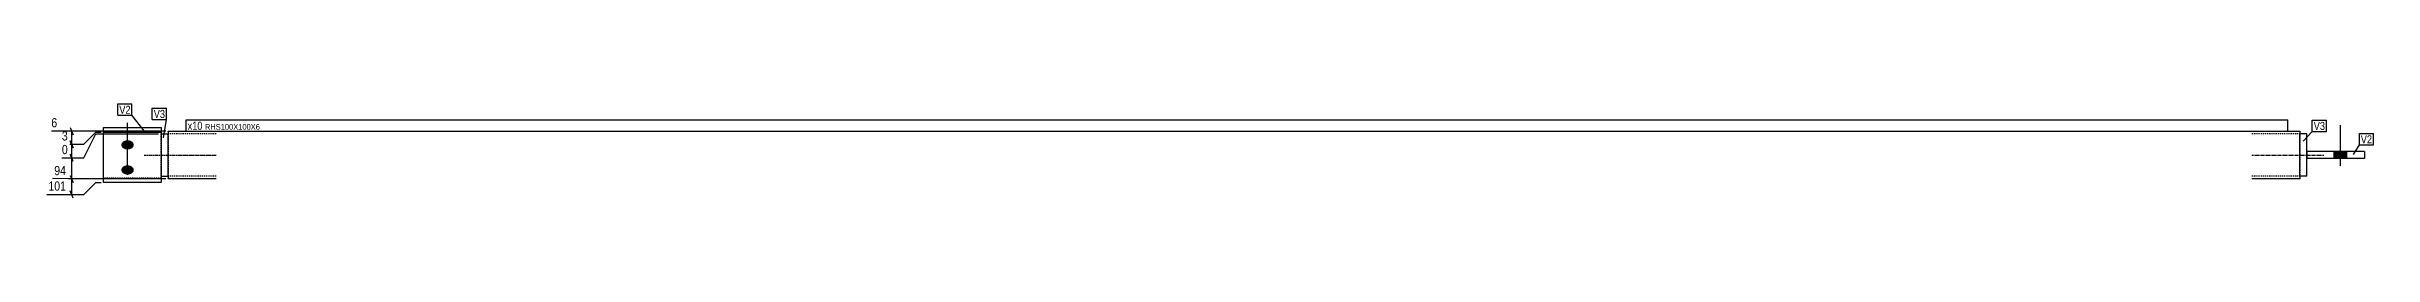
# Model space of a CAD drawing. Header units: millimetres. Extents: x 12 to 21119, y 5 to 432.
# Drawn here: x 12 to 4870, y 12 to 209 of the extents above; entities that cross this region are included whole.
import ezdxf

# ---------------------------------------------------------------- set-up
doc = ezdxf.new("R2010")
doc.units = ezdxf.units.MM
doc.linetypes.add('DXK_LINE_DOT2', pattern=[3.9198, 1.9599, -1.9599])
doc.linetypes.add('DXK_LINE_DOT3', pattern=[5.9187, 2.979, -0.9799, 0.9799, -0.9799])
for name, color, linetype in [('MÅLSÆTNING', 7, 'Continuous'), ('STÅL', 7, 'Continuous'), ('TEKST', 7, 'Continuous')]:
    doc.layers.add(name, color=color, linetype=linetype)
doc.styles.add('Arial Narrow', font='ARIALN.TTF', dxfattribs={"height": 0.2})

msp = doc.modelspace()

# ---------------------------------------------------------------- hatches: boundary and pattern name
at = {"layer": 'STÅL', "linetype": 'Continuous'}
for points in [[(180.7, 132.9), (183.4, 132.7), (186, 132), (188.4, 131), (190.4, 129.7), (192, 128), (193.1, 126.1), (193.7, 124.2), (193.7, 122.1), (193.1, 120.1), (192, 118.3), (190.4, 116.6), (188.4, 115.3), (186, 114.2), (183.4, 113.6), (180.7, 113.4), (178, 113.6), (175.5, 114.2), (173.1, 115.3), (171.1, 116.6), (169.5, 118.3), (168.4, 120.1), (167.8, 122.1), (167.8, 124.2), (168.4, 126.1), (169.5, 128), (171.1, 129.7), (173.1, 131), (175.5, 132), (178, 132.7)], [(4813.7, 109.4), (4787.7, 109.4), (4787.7, 94.4), (4813.7, 94.4)], [(4813.7, 109.4), (4787.7, 109.4), (4787.7, 94.4), (4813.7, 94.4)], [(180.7, 80.4), (183.4, 80.2), (186, 79.6), (188.4, 78.6), (190.4, 77.2), (192, 75.6), (193.1, 73.7), (193.7, 71.7), (193.7, 69.7), (193.1, 67.7), (192, 65.8), (190.4, 64.2), (188.4, 62.8), (186, 61.8), (183.4, 61.2), (180.7, 61), (178, 61.2), (175.5, 61.8), (173.1, 62.8), (171.1, 64.2), (169.5, 65.8), (168.4, 67.7), (167.8, 69.7), (167.8, 71.7), (168.4, 73.7), (169.5, 75.6), (171.1, 77.2), (173.1, 78.6), (175.5, 79.6), (178, 80.2)]]:
    msp.add_hatch(color=96, dxfattribs=at).paths.add_polyline_path(points)

# ---------------------------------------------------------------- linework, layer by layer
at = {"layer": 'MÅLSÆTNING', "color": 7, "linetype": 'Continuous'}
for p, q in [((89.3, 124.4), (114.3, 149.4)), ((89.3, 124.4), (114.3, 149.4)), ((89.3, 95.9), (114.3, 145.9)), ((89.3, 95.9), (114.3, 145.9)), ((114.3, 149.4), (125.7, 149.4)), ((114.3, 149.4), (125.7, 149.4)), ((114.3, 145.9), (245.7, 145.9)), ((114.3, 145.9), (245.7, 145.9)), ((43.7, 124.4), (89.3, 124.4)), ((61.3, 131.9), (67.3, 116.9)), ((67.3, 88.4), (61.3, 103.4)), ((67.3, 88.4), (61.3, 103.4)), ((64.3, 95.9), (64.3, 124.4)), ((260.7, 51.9), (24.2, 51.9)), ((260.7, 51.9), (24.2, 51.9)), ((43.7, 95.9), (89.3, 95.9)), ((43.7, 95.9), (89.3, 95.9)), ((61.3, 59.4), (67.3, 44.4)), ((61.3, 59.4), (67.3, 44.4)), ((64.3, 51.9), (64.3, 95.9)), ((64.3, 19.5), (64.3, 51.9)), ((12, 19.5), (89.3, 19.5)), ((67.3, 12), (61.3, 27)), ((89.3, 19.5), (114.3, 44.5)), ((114.3, 44.5), (125.7, 44.5))]:
    msp.add_line(p, q, dxfattribs=at)
at = {"layer": 'STÅL', "color": 2, "linetype": 'Continuous'}
for p, q in [((130.7, 44.5), (130.7, 159.3)), ((130.7, 159.3), (250.7, 159.3)), ((130.7, 149.4), (250.7, 149.4)), ((250.7, 159.3), (250.7, 145.9)), ((250.7, 145.9), (250.7, 57.9)), ((250.7, 145.9), (265.7, 145.9)), ((265.7, 151.9), (365.7, 151.9)), ((265.7, 151.9), (265.7, 145.9)), ((265.7, 57.9), (265.7, 145.9)), ((4615.7, 151.9), (4715.7, 151.9)), ((4715.7, 151.9), (4715.7, 151)), ((4715.7, 151), (4715.7, 145.9)), ((4730.7, 145.9), (4715.7, 145.9)), ((4715.7, 57.9), (4715.7, 145.9)), ((4730.7, 57.9), (4730.7, 145.9)), ((4850.7, 109.4), (4730.7, 109.4)), ((4730.7, 109.4), (4730.7, 94.4)), ((4850.7, 109.4), (4850.7, 94.4)), ((250.7, 57.9), (250.7, 44.5)), ((250.7, 57.9), (265.7, 57.9)), ((265.7, 57.9), (265.7, 52.8)), ((265.7, 51.9), (265.7, 52.8)), ((365.7, 51.9), (265.7, 51.9)), ((4715.7, 51.9), (4615.7, 51.9)), ((4730.7, 57.9), (4715.7, 57.9)), ((4715.7, 57.9), (4715.7, 51.9)), ((4850.7, 94.4), (4730.7, 94.4)), ((250.7, 44.5), (130.7, 44.5))]:
    msp.add_line(p, q, dxfattribs=at)
at = {"layer": 'STÅL', "color": 96, "linetype": 'Continuous'}
for p, q in [((180.7, 112.8), (180.7, 169.2)), ((4800.7, 79.4), (4800.7, 164.4)), ((4800.7, 79.4), (4800.7, 164.4)), ((180.7, 60.4), (180.7, 116.7)), ((4787.7, 94.4), (4787.7, 109.4)), ((4787.7, 94.4), (4787.7, 109.4)), ((4813.7, 94.4), (4813.7, 109.4)), ((4813.7, 94.4), (4813.7, 109.4))]:
    msp.add_line(p, q, dxfattribs=at)
at = {"layer": 'STÅL', "color": 7, "linetype": 'DXK_LINE_DOT2'}
for p, q in [((250.7, 57.9), (250.7, 145.9)), ((265.7, 151), (265.7, 151.9)), ((365.7, 145.9), (265.7, 145.9)), ((265.7, 145.9), (265.7, 57.9)), ((4715.7, 145.9), (4615.7, 145.9)), ((4715.7, 148.4), (4715.7, 57.9)), ((130.7, 54.4), (250.7, 54.4)), ((365.7, 57.9), (265.7, 57.9)), ((4715.7, 57.9), (4615.7, 57.9))]:
    msp.add_line(p, q, dxfattribs=at)
at = {"layer": 'STÅL', "color": 7, "linetype": 'DXK_LINE_DOT3'}
for p, q in [((215.7, 101.9), (365.7, 101.9)), ((4615.7, 101.9), (4765.7, 101.9))]:
    msp.add_line(p, q, dxfattribs=at)

# ---------------------------------------------------------------- next in the draw order: wipeouts: each hides what was drawn before it
at = {"color": 0, "linetype": 'Continuous'}
msp.add_wipeout([(59.8, 128.4), (59.8, 156.4), (39.7, 156.4), (39.7, 128.4)], dxfattribs=at).dxf.layer = 'MÅLSÆTNING'
at = {"color": 0}
for points in [[(187, 188.2), (187, 205.7), (163.6, 205.7), (163.6, 188.2)], [(337.1, 154.8), (337.1, 172.3), (306.2, 172.3), (306.2, 154.8)], [(4768.3, 154.4), (4768.3, 171.9), (4744.9, 171.9), (4744.9, 154.4)], [(4866.6, 126.4), (4866.6, 143.9), (4843.1, 143.9), (4843.1, 126.4)]]:
    msp.add_wipeout(points, dxfattribs=at).dxf.layer = 'TEKST'

# ---------------------------------------------------------------- next in the draw order: linework, layer by layer
at = {"layer": 'MÅLSÆTNING', "color": 7, "linetype": 'Continuous'}
for p, q in [((260.7, 151.9), (21.7, 151.9)), ((61.3, 159.4), (67.3, 144.4)), ((64.3, 124.4), (64.3, 151.9)), ((43.7, 124.4), (89.3, 124.4)), ((67.3, 116.9), (61.3, 131.9))]:
    msp.add_line(p, q, dxfattribs=at)

# ---------------------------------------------------------------- next in the draw order: texts
at = {"layer": 'MÅLSÆTNING', "color": 3, "linetype": 'Continuous', "style": 'Arial Narrow'}
msp.add_text('3', height=19.1, dxfattribs=at).set_placement((43.7, 132.4))

# ---------------------------------------------------------------- next in the draw order: wipeouts: each hides what was drawn before it
at = {"color": 0}
for points in [[(187, 188.2), (187, 205.7), (163.6, 205.7), (163.6, 188.2)], [(337.1, 154.8), (337.1, 172.3), (306.2, 172.3), (306.2, 154.8)], [(4768.3, 154.4), (4768.3, 171.9), (4744.9, 171.9), (4744.9, 154.4)], [(4866.6, 126.4), (4866.6, 143.9), (4843.1, 143.9), (4843.1, 126.4)]]:
    msp.add_wipeout(points, dxfattribs=at).dxf.layer = 'TEKST'

# ---------------------------------------------------------------- next in the draw order: linework, layer by layer
at = {"layer": 'TEKST', "color": 7, "linetype": 'Continuous'}
for p, q in [((160.6, 208.7), (190, 208.7)), ((160.6, 185.2), (160.6, 208.7)), ((190, 185.2), (190, 208.7)), ((160.6, 185.2), (190, 185.2)), ((215.7, 152.6), (190, 185.2)), ((303.2, 151.8), (303.2, 175.3)), ((303.5, 151.9), (303.2, 151.8)), ((4722.8, 131.1), (4741.9, 151.4)), ((4741.9, 174.9), (4771.3, 174.9)), ((4741.9, 151.4), (4741.9, 174.9)), ((4741.9, 151.4), (4771.3, 151.4)), ((4771.3, 151.4), (4771.3, 174.9)), ((4840.1, 146.9), (4869.6, 146.9)), ((4840.1, 123.4), (4840.1, 146.9)), ((4869.6, 123.4), (4869.6, 146.9)), ((4827.8, 102.7), (4840.1, 123.4)), ((4840.1, 123.4), (4869.6, 123.4))]:
    msp.add_line(p, q, dxfattribs=at)

# ---------------------------------------------------------------- next in the draw order: texts
at = {"layer": 'TEKST', "color": 3, "style": 'Arial Narrow'}
for s, p in [('V2', (163.6, 188.2)), ('V3', (4744.9, 154.4)), ('V2', (4843.1, 126.4))]:
    msp.add_text(s, height=16.7, dxfattribs=at).set_placement(p)

# ---------------------------------------------------------------- next in the draw order: wipeouts: each hides what was drawn before it
at = {"color": 0, "linetype": 'Continuous'}
for points in [[(37.8, 155.9), (37.8, 183.9), (17.7, 183.9), (17.7, 155.9)], [(59.8, 99.9), (59.8, 127.9), (39.7, 127.9), (39.7, 99.9)]]:
    msp.add_wipeout(points, dxfattribs=at).dxf.layer = 'MÅLSÆTNING'
at = {"color": 0}
msp.add_wipeout([(4687.8, 154.8), (4687.8, 167.3), (342.3, 167.3), (342.3, 154.8)], dxfattribs=at).dxf.layer = 'TEKST'

# ---------------------------------------------------------------- next in the draw order: texts
at = {"layer": 'MÅLSÆTNING', "color": 3, "linetype": 'Continuous', "style": 'Arial Narrow'}
for s, p in [('6', (21.7, 159.9)), ('0', (43.7, 103.9))]:
    msp.add_text(s, height=19.1, dxfattribs=at).set_placement(p)

# ---------------------------------------------------------------- next in the draw order: wipeouts: each hides what was drawn before it
at = {"color": 0}
for points in [[(258.9, 179.5), (258.9, 197), (235.5, 197), (235.5, 179.5)], [(4687.8, 154.8), (4687.8, 167.3), (342.3, 167.3), (342.3, 154.8)]]:
    msp.add_wipeout(points, dxfattribs=at).dxf.layer = 'TEKST'

# ---------------------------------------------------------------- next in the draw order: linework, layer by layer
at = {"layer": 'TEKST', "color": 7, "linetype": 'Continuous'}
for p, q in [((303.2, 175.3), (4690.8, 175.3)), ((303.2, 151.8), (4690.8, 151.8)), ((4690.8, 151.8), (4690.8, 175.3))]:
    msp.add_line(p, q, dxfattribs=at)

# ---------------------------------------------------------------- next in the draw order: texts
at = {"layer": 'TEKST', "color": 3, "style": 'Arial Narrow'}
for s, height, p in [('x10', 16.7, (306.2, 154.8)), ('RHS100X100X6', 11.93, (342.3, 154.8))]:
    msp.add_text(s, height=height, dxfattribs=at).set_placement(p)

# ---------------------------------------------------------------- next in the draw order: wipeouts: each hides what was drawn before it
at = {"color": 0, "linetype": 'Continuous'}
msp.add_wipeout([(56.2, 55.9), (56.2, 83.9), (23.8, 83.9), (23.8, 55.9)], dxfattribs=at).dxf.layer = 'MÅLSÆTNING'
at = {"color": 0}
msp.add_wipeout([(258.9, 179.5), (258.9, 197), (235.5, 197), (235.5, 179.5)], dxfattribs=at).dxf.layer = 'TEKST'

# ---------------------------------------------------------------- next in the draw order: linework, layer by layer
at = {"layer": 'TEKST', "color": 7, "linetype": 'Continuous'}
for p, q in [((232.5, 200), (261.9, 200)), ((232.5, 176.5), (232.5, 200)), ((261.9, 176.5), (261.9, 200)), ((232.5, 176.5), (261.9, 176.5)), ((256.1, 137.8), (261.9, 176.5))]:
    msp.add_line(p, q, dxfattribs=at)

# ---------------------------------------------------------------- next in the draw order: texts
at = {"layer": 'TEKST', "color": 3, "style": 'Arial Narrow'}
msp.add_text('V3', height=16.7, dxfattribs=at).set_placement((235.5, 179.5))

# ---------------------------------------------------------------- next in the draw order: wipeouts: each hides what was drawn before it
at = {"color": 0, "linetype": 'Continuous'}
msp.add_wipeout([(56.2, 23.5), (56.2, 51.5), (11.6, 51.5), (11.6, 23.5)], dxfattribs=at).dxf.layer = 'MÅLSÆTNING'

# ---------------------------------------------------------------- next in the draw order: texts
at = {"layer": 'MÅLSÆTNING', "color": 3, "linetype": 'Continuous', "style": 'Arial Narrow'}
for s, p in [('94', (27.8, 59.9)), ('101', (15.6, 27.5))]:
    msp.add_text(s, height=19.09, dxfattribs=at).set_placement(p)

doc.saveas('drawing.dxf')
